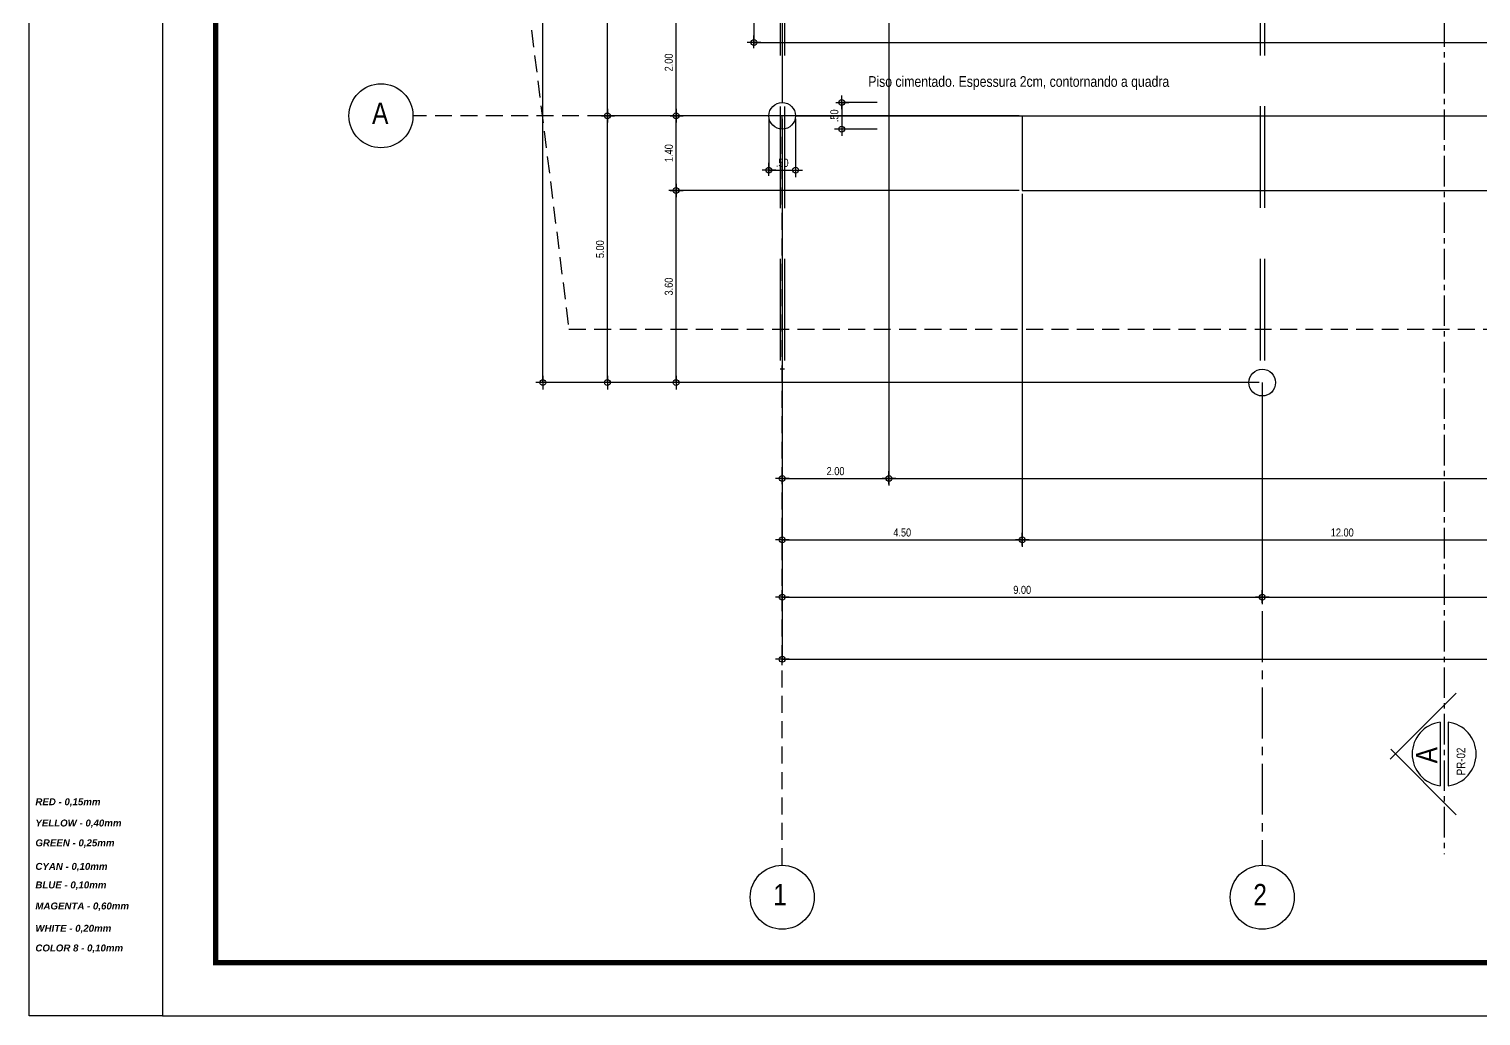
# Model space of a CAD drawing. Extents: x -56 to 214, y 236 to 291.
# Drawn here: x -55.52 to -28.3, y 235.86 to 254.35 of the extents above; entities that cross this region are included whole.
import ezdxf

# ---------------------------------------------------------------- set-up
doc = ezdxf.new("R2010")
doc.units = 0
doc.linetypes.add('CENTER2', pattern=[28.575, 19.05, -3.175, 3.175, -3.175])
doc.linetypes.add('DASHED2', pattern=[9.525, 6.35, -3.175])
doc.layers.get('Defpoints').update_dxf_attribs({"linetype": 'CONTINUOUS'})
for name, color, linetype in [('ARQUIBANCADA', 3, 'CONTINUOUS'), ('BASQUETE', 1, 'CONTINUOUS'), ('CORTE', 7, 'CONTINUOUS'), ('COTAS', 7, 'CONTINUOUS'), ('PAREDES', 6, 'CONTINUOUS'), ('PROJ_COB', 8, 'DASHED2')]:
    doc.layers.add(name, color=color, linetype=linetype)
doc.styles.add('COTAS', font='ARIALN.TTF', dxfattribs={"height": 0.15})
doc.styles.add('SOBRAL', font='arialbi.ttf')
doc.dimstyles.new('ESCALA75', dxfattribs={"dimtxt": 0.15, "dimasz": 0.003, "dimexe": 0.06, "dimexo": 0.06, "dimgap": 0.06, "dimtad": 1, "dimzin": 4, "dimdsep": 46, "dimtxsty": 'COTAS', "dimblk": 'PONTO', "dimcen": 0.06, "dimdle": 0.06, "dimclrd": 256, "dimclre": 8, "dimclrt": 256, "dimadec": 0, "dimazin": 1, "dimtfac": 1, "dimtix": 1, "dimtmove": 0, "dimatfit": 3, "dimldrblk": 'OPEN90', "dimfxl": 1, "dimtolj": 1, "dimtzin": 0, "dimlwd": -1, "dimarcsym": 0})

# ---------------------------------------------------------------- blocks, each defined once
blk = doc.blocks.new('PONTO')
at = {"layer": 'COTAS'}
for p, q in [((-42.5, 0), (42.5, 0)), ((0, 36), (0, -44.6))]:
    blk.add_line(p, q, dxfattribs=at)
blk.add_circle((0, 0), 18.1, dxfattribs=at)
blk = doc.blocks.new('*D15')
at = {"layer": 'COTAS', "color": 8, "lineweight": -2}
for p, q in [((-39.403, 254.699), (-39.403, 245.873)), ((-41.403, 252.669), (-41.403, 245.873))]:
    blk.add_line(p, q, dxfattribs=at)
at = {"layer": 'COTAS'}
blk.add_line((-41.4, 245.933), (-39.406, 245.933), dxfattribs=at)
at = {"layer": 'Defpoints', "color": 0}
for p in [(-39.403, 254.759), (-41.403, 252.729), (-39.403, 245.933)]:
    blk.add_point(p, dxfattribs=at)
at = {"layer": 'COTAS', "xscale": 0.003, "yscale": 0.003, "zscale": 0.003, "rotation": 180}
blk.add_blockref('PONTO', (-41.403, 245.933), dxfattribs=at)
at = {"layer": 'COTAS', "xscale": 0.003, "yscale": 0.003, "zscale": 0.003}
blk.add_blockref('PONTO', (-39.403, 245.933), dxfattribs=at)
at = {"layer": 'COTAS', "insert": (-40.403, 246.069), "char_height": 0.15, "attachment_point": 5, "style": 'COTAS'}
blk.add_mtext('\\A1;2.00', dxfattribs=at)
blk = doc.blocks.new('_Open90')
at = {"layer": 'COTAS', "color": 0, "lineweight": -2}
for p, q in [((0, 0), (-1, 0)), ((-0.5, 0.5), (0, 0)), ((0, 0), (-0.5, -0.5))]:
    blk.add_line(p, q, dxfattribs=at)
blk = doc.blocks.new('*D16')
at = {"layer": 'COTAS', "color": 8, "lineweight": -2}
for p, q in [((-39.403, 254.699), (-39.403, 245.873)), ((-7.403, 254.699), (-7.403, 245.873))]:
    blk.add_line(p, q, dxfattribs=at)
at = {"layer": 'COTAS'}
blk.add_line((-39.4, 245.933), (-7.406, 245.933), dxfattribs=at)
at = {"layer": 'Defpoints', "color": 0}
for p in [(-39.403, 254.759), (-7.403, 254.759), (-7.403, 245.933)]:
    blk.add_point(p, dxfattribs=at)
at = {"layer": 'COTAS', "xscale": 0.003, "yscale": 0.003, "zscale": 0.003, "rotation": 180}
blk.add_blockref('PONTO', (-39.403, 245.933), dxfattribs=at)
at = {"layer": 'COTAS', "xscale": 0.003, "yscale": 0.003, "zscale": 0.003}
blk.add_blockref('PONTO', (-7.403, 245.933), dxfattribs=at)
at = {"layer": 'COTAS', "insert": (-23.403, 246.069), "char_height": 0.15, "attachment_point": 5, "style": 'COTAS'}
blk.add_mtext('\\A1;32.00', dxfattribs=at)
blk = doc.blocks.new('*D18')
at = {"layer": 'COTAS', "color": 8, "lineweight": -2}
for p, q in [((-41.403, 252.669), (-41.403, 244.722)), ((-36.903, 251.269), (-36.903, 244.722))]:
    blk.add_line(p, q, dxfattribs=at)
at = {"layer": 'COTAS'}
blk.add_line((-41.4, 244.782), (-36.906, 244.782), dxfattribs=at)
at = {"layer": 'Defpoints', "color": 0}
for p in [(-41.403, 252.729), (-36.903, 251.329), (-36.903, 244.782)]:
    blk.add_point(p, dxfattribs=at)
at = {"layer": 'COTAS', "xscale": 0.003, "yscale": 0.003, "zscale": 0.003, "rotation": 180}
blk.add_blockref('PONTO', (-41.403, 244.782), dxfattribs=at)
at = {"layer": 'COTAS', "xscale": 0.003, "yscale": 0.003, "zscale": 0.003}
blk.add_blockref('PONTO', (-36.903, 244.782), dxfattribs=at)
at = {"layer": 'COTAS', "insert": (-39.153, 244.919), "char_height": 0.15, "attachment_point": 5, "style": 'COTAS'}
blk.add_mtext('\\A1;4.50', dxfattribs=at)
blk = doc.blocks.new('*D19')
at = {"layer": 'COTAS', "color": 8, "lineweight": -2}
for p, q in [((-36.903, 251.269), (-36.903, 244.722)), ((-24.903, 251.269), (-24.903, 244.722))]:
    blk.add_line(p, q, dxfattribs=at)
at = {"layer": 'COTAS'}
blk.add_line((-36.9, 244.782), (-24.906, 244.782), dxfattribs=at)
at = {"layer": 'Defpoints', "color": 0}
for p in [(-36.903, 251.329), (-24.903, 251.329), (-24.903, 244.782)]:
    blk.add_point(p, dxfattribs=at)
at = {"layer": 'COTAS', "xscale": 0.003, "yscale": 0.003, "zscale": 0.003, "rotation": 180}
blk.add_blockref('PONTO', (-36.903, 244.782), dxfattribs=at)
at = {"layer": 'COTAS', "xscale": 0.003, "yscale": 0.003, "zscale": 0.003}
blk.add_blockref('PONTO', (-24.903, 244.782), dxfattribs=at)
at = {"layer": 'COTAS', "insert": (-30.903, 244.919), "char_height": 0.15, "attachment_point": 5, "style": 'COTAS'}
blk.add_mtext('\\A1;12.00', dxfattribs=at)
blk = doc.blocks.new('*D23')
at = {"layer": 'COTAS', "color": 8, "lineweight": -2}
for p, q in [((-41.403, 252.669), (-41.403, 243.648)), ((-32.403, 247.669), (-32.403, 243.648))]:
    blk.add_line(p, q, dxfattribs=at)
at = {"layer": 'COTAS'}
blk.add_line((-41.4, 243.708), (-32.406, 243.708), dxfattribs=at)
at = {"layer": 'Defpoints', "color": 0}
for p in [(-41.403, 252.729), (-32.403, 247.729), (-32.403, 243.708)]:
    blk.add_point(p, dxfattribs=at)
at = {"layer": 'COTAS', "xscale": 0.003, "yscale": 0.003, "zscale": 0.003, "rotation": 180}
blk.add_blockref('PONTO', (-41.403, 243.708), dxfattribs=at)
at = {"layer": 'COTAS', "xscale": 0.003, "yscale": 0.003, "zscale": 0.003}
blk.add_blockref('PONTO', (-32.403, 243.708), dxfattribs=at)
at = {"layer": 'COTAS', "insert": (-36.903, 243.844), "char_height": 0.15, "attachment_point": 5, "style": 'COTAS'}
blk.add_mtext('\\A1;9.00', dxfattribs=at)
blk = doc.blocks.new('*D24')
at = {"layer": 'COTAS', "color": 8, "lineweight": -2}
for p, q in [((-32.403, 247.669), (-32.403, 243.648)), ((-23.403, 247.669), (-23.403, 243.648))]:
    blk.add_line(p, q, dxfattribs=at)
at = {"layer": 'COTAS'}
blk.add_line((-32.4, 243.708), (-23.406, 243.708), dxfattribs=at)
at = {"layer": 'Defpoints', "color": 0}
for p in [(-32.403, 247.729), (-23.403, 247.729), (-23.403, 243.708)]:
    blk.add_point(p, dxfattribs=at)
at = {"layer": 'COTAS', "xscale": 0.003, "yscale": 0.003, "zscale": 0.003, "rotation": 180}
blk.add_blockref('PONTO', (-32.403, 243.708), dxfattribs=at)
at = {"layer": 'COTAS', "xscale": 0.003, "yscale": 0.003, "zscale": 0.003}
blk.add_blockref('PONTO', (-23.403, 243.708), dxfattribs=at)
at = {"layer": 'COTAS', "insert": (-27.903, 243.844), "char_height": 0.15, "attachment_point": 5, "style": 'COTAS'}
blk.add_mtext('\\A1;9.00', dxfattribs=at)
blk = doc.blocks.new('*D29')
at = {"layer": 'COTAS', "color": 8, "lineweight": -2}
for p, q in [((-37.373, 254.729), (-3.474, 254.729)), ((-9.843, 252.729), (-3.474, 252.729))]:
    blk.add_line(p, q, dxfattribs=at)
at = {"layer": 'COTAS'}
blk.add_line((-3.534, 252.732), (-3.534, 254.726), dxfattribs=at)
at = {"layer": 'Defpoints', "color": 0}
for p in [(-37.433, 254.729), (-3.534, 254.729), (-9.903, 252.729)]:
    blk.add_point(p, dxfattribs=at)
at = {"layer": 'COTAS', "xscale": 0.003, "yscale": 0.003, "zscale": 0.003}
for p, rotation in [((-3.534, 254.729), 90), ((-3.534, 252.729), 270)]:
    blk.add_blockref('PONTO', p, dxfattribs=dict(at, rotation=rotation))
at = {"layer": 'COTAS', "insert": (-3.671, 253.729), "char_height": 0.15, "attachment_point": 5, "rotation": 90, "style": 'COTAS'}
blk.add_mtext('\\A1;2.00', dxfattribs=at)
blk = doc.blocks.new('*D39')
at = {"layer": 'COTAS', "color": 8, "lineweight": -2}
for p, q in [((-36.963, 251.329), (-43.453, 251.329)), ((-32.463, 247.729), (-43.453, 247.729))]:
    blk.add_line(p, q, dxfattribs=at)
at = {"layer": 'COTAS'}
blk.add_line((-43.393, 247.732), (-43.393, 251.326), dxfattribs=at)
at = {"layer": 'Defpoints', "color": 0}
for p in [(-43.393, 251.329), (-36.903, 251.329), (-32.403, 247.729)]:
    blk.add_point(p, dxfattribs=at)
at = {"layer": 'COTAS', "xscale": 0.003, "yscale": 0.003, "zscale": 0.003}
for p, rotation in [((-43.393, 251.329), 90), ((-43.393, 247.729), 270)]:
    blk.add_blockref('PONTO', p, dxfattribs=dict(at, rotation=rotation))
at = {"layer": 'COTAS', "insert": (-43.529, 249.529), "char_height": 0.15, "attachment_point": 5, "rotation": 90, "style": 'COTAS'}
blk.add_mtext('\\A1;3.60', dxfattribs=at)
blk = doc.blocks.new('*D40')
at = {"layer": 'COTAS', "color": 8, "lineweight": -2}
for p, q in [((-36.963, 252.729), (-43.453, 252.729)), ((-36.963, 251.329), (-43.453, 251.329))]:
    blk.add_line(p, q, dxfattribs=at)
at = {"layer": 'COTAS'}
blk.add_line((-43.393, 251.332), (-43.393, 252.726), dxfattribs=at)
at = {"layer": 'Defpoints', "color": 0}
for p in [(-43.393, 252.729), (-36.903, 252.729), (-36.903, 251.329)]:
    blk.add_point(p, dxfattribs=at)
at = {"layer": 'COTAS', "xscale": 0.003, "yscale": 0.003, "zscale": 0.003}
for p, rotation in [((-43.393, 252.729), 90), ((-43.393, 251.329), 270)]:
    blk.add_blockref('PONTO', p, dxfattribs=dict(at, rotation=rotation))
at = {"layer": 'COTAS', "insert": (-43.529, 252.029), "char_height": 0.15, "attachment_point": 5, "rotation": 90, "style": 'COTAS'}
blk.add_mtext('\\A1;1.40', dxfattribs=at)
blk = doc.blocks.new('*D41')
at = {"layer": 'COTAS', "color": 8, "lineweight": -2}
for p, q in [((-39.463, 254.729), (-43.453, 254.729)), ((-36.963, 252.729), (-43.453, 252.729))]:
    blk.add_line(p, q, dxfattribs=at)
at = {"layer": 'COTAS'}
blk.add_line((-43.393, 252.732), (-43.393, 254.726), dxfattribs=at)
at = {"layer": 'Defpoints', "color": 0}
for p in [(-43.393, 254.729), (-39.403, 254.729), (-36.903, 252.729)]:
    blk.add_point(p, dxfattribs=at)
at = {"layer": 'COTAS', "xscale": 0.003, "yscale": 0.003, "zscale": 0.003}
for p, rotation in [((-43.393, 254.729), 90), ((-43.393, 252.729), 270)]:
    blk.add_blockref('PONTO', p, dxfattribs=dict(at, rotation=rotation))
at = {"layer": 'COTAS', "insert": (-43.529, 253.729), "char_height": 0.15, "attachment_point": 5, "rotation": 90, "style": 'COTAS'}
blk.add_mtext('\\A1;2.00', dxfattribs=at)
blk = doc.blocks.new('*D46')
at = {"layer": 'COTAS', "color": 8, "lineweight": -2}
for p, q in [((-41.463, 252.729), (-44.741, 252.729)), ((-32.463, 247.729), (-44.741, 247.729))]:
    blk.add_line(p, q, dxfattribs=at)
at = {"layer": 'COTAS'}
blk.add_line((-44.681, 247.732), (-44.681, 252.726), dxfattribs=at)
at = {"layer": 'Defpoints', "color": 0}
for p in [(-44.681, 252.729), (-41.403, 252.729), (-32.403, 247.729)]:
    blk.add_point(p, dxfattribs=at)
at = {"layer": 'COTAS', "xscale": 0.003, "yscale": 0.003, "zscale": 0.003}
for p, rotation in [((-44.681, 252.729), 90), ((-44.681, 247.729), 270)]:
    blk.add_blockref('PONTO', p, dxfattribs=dict(at, rotation=rotation))
at = {"layer": 'COTAS', "insert": (-44.818, 250.229), "char_height": 0.15, "attachment_point": 5, "rotation": 90, "style": 'COTAS'}
blk.add_mtext('\\A1;5.00', dxfattribs=at)
blk = doc.blocks.new('*D47')
at = {"layer": 'COTAS', "color": 8, "lineweight": -2}
for p, q in [((-41.963, 261.729), (-44.741, 261.729)), ((-41.463, 252.729), (-44.741, 252.729))]:
    blk.add_line(p, q, dxfattribs=at)
at = {"layer": 'COTAS'}
blk.add_line((-44.681, 252.732), (-44.681, 261.726), dxfattribs=at)
at = {"layer": 'Defpoints', "color": 0}
for p in [(-44.681, 261.729), (-41.903, 261.729), (-41.403, 252.729)]:
    blk.add_point(p, dxfattribs=at)
at = {"layer": 'COTAS', "xscale": 0.003, "yscale": 0.003, "zscale": 0.003}
for p, rotation in [((-44.681, 261.729), 90), ((-44.681, 252.729), 270)]:
    blk.add_blockref('PONTO', p, dxfattribs=dict(at, rotation=rotation))
at = {"layer": 'COTAS', "insert": (-44.818, 257.229), "char_height": 0.15, "attachment_point": 5, "rotation": 90, "style": 'COTAS'}
blk.add_mtext('\\A1;9.00', dxfattribs=at)
blk = doc.blocks.new('*D51')
at = {"layer": 'COTAS', "color": 8, "lineweight": -2}
for p, q in [((-32.463, 281.729), (-45.951, 281.729)), ((-32.463, 247.729), (-45.951, 247.729))]:
    blk.add_line(p, q, dxfattribs=at)
at = {"layer": 'COTAS'}
blk.add_line((-45.891, 247.732), (-45.891, 281.726), dxfattribs=at)
at = {"layer": 'Defpoints', "color": 0}
for p in [(-45.891, 281.729), (-32.403, 281.729), (-32.403, 247.729)]:
    blk.add_point(p, dxfattribs=at)
at = {"layer": 'COTAS', "xscale": 0.003, "yscale": 0.003, "zscale": 0.003}
for p, rotation in [((-45.891, 281.729), 90), ((-45.891, 247.729), 270)]:
    blk.add_blockref('PONTO', p, dxfattribs=dict(at, rotation=rotation))
at = {"layer": 'COTAS', "insert": (-46.028, 264.729), "char_height": 0.15, "attachment_point": 5, "rotation": 90, "style": 'COTAS'}
blk.add_mtext('\\A1;34.00', dxfattribs=at)
blk = doc.blocks.new('*D54')
at = {"layer": 'COTAS', "color": 8, "lineweight": -2}
for p, q in [((-41.403, 252.669), (-41.403, 242.483)), ((-5.403, 252.669), (-5.403, 242.483))]:
    blk.add_line(p, q, dxfattribs=at)
at = {"layer": 'COTAS'}
blk.add_line((-41.4, 242.543), (-5.406, 242.543), dxfattribs=at)
at = {"layer": 'Defpoints', "color": 0}
for p in [(-41.403, 252.729), (-5.403, 252.729), (-5.403, 242.543)]:
    blk.add_point(p, dxfattribs=at)
at = {"layer": 'COTAS', "xscale": 0.003, "yscale": 0.003, "zscale": 0.003, "rotation": 180}
blk.add_blockref('PONTO', (-41.403, 242.543), dxfattribs=at)
at = {"layer": 'COTAS', "xscale": 0.003, "yscale": 0.003, "zscale": 0.003}
blk.add_blockref('PONTO', (-5.403, 242.543), dxfattribs=at)
at = {"layer": 'COTAS', "insert": (-23.403, 242.679), "char_height": 0.15, "attachment_point": 5, "style": 'COTAS'}
blk.add_mtext('\\A1;36.00', dxfattribs=at)
blk = doc.blocks.new('*D63')
at = {"layer": 'COTAS', "color": 8, "lineweight": -2}
for p, q in [((-41.653, 252.669), (-41.653, 251.651)), ((-41.153, 252.669), (-41.153, 251.651))]:
    blk.add_line(p, q, dxfattribs=at)
at = {"layer": 'COTAS'}
blk.add_line((-41.65, 251.711), (-41.156, 251.711), dxfattribs=at)
at = {"layer": 'Defpoints', "color": 0}
for p in [(-41.653, 252.729), (-41.153, 252.729), (-41.153, 251.711)]:
    blk.add_point(p, dxfattribs=at)
at = {"layer": 'COTAS', "xscale": 0.003, "yscale": 0.003, "zscale": 0.003, "rotation": 180}
blk.add_blockref('PONTO', (-41.653, 251.711), dxfattribs=at)
at = {"layer": 'COTAS', "xscale": 0.003, "yscale": 0.003, "zscale": 0.003}
blk.add_blockref('PONTO', (-41.153, 251.711), dxfattribs=at)
at = {"layer": 'COTAS', "insert": (-41.403, 251.847), "char_height": 0.15, "attachment_point": 5, "style": 'COTAS'}
blk.add_mtext('\\A1;.50', dxfattribs=at)
blk = doc.blocks.new('*D64')
at = {"layer": 'COTAS', "color": 8, "lineweight": -2}
for p, q in [((-39.622, 252.979), (-40.348, 252.979)), ((-39.622, 252.479), (-40.348, 252.479))]:
    blk.add_line(p, q, dxfattribs=at)
at = {"layer": 'COTAS'}
blk.add_line((-40.288, 252.976), (-40.288, 252.482), dxfattribs=at)
at = {"layer": 'Defpoints', "color": 0}
for p in [(-39.562, 252.979), (-40.288, 252.479), (-39.562, 252.479)]:
    blk.add_point(p, dxfattribs=at)
at = {"layer": 'COTAS', "xscale": 0.003, "yscale": 0.003, "zscale": 0.003}
for p, rotation in [((-40.288, 252.979), 90), ((-40.288, 252.479), 270)]:
    blk.add_blockref('PONTO', p, dxfattribs=dict(at, rotation=rotation))
at = {"layer": 'COTAS', "insert": (-40.425, 252.729), "char_height": 0.15, "attachment_point": 5, "rotation": 90, "style": 'COTAS'}
blk.add_mtext('\\A1;.50', dxfattribs=at)
blk = doc.blocks.new('*D107')
at = {"layer": 'COTAS', "color": 8, "lineweight": -2}
for p, q in [((-41.933, 254.669), (-41.933, 254.042)), ((-4.873, 254.669), (-4.873, 254.042))]:
    blk.add_line(p, q, dxfattribs=at)
at = {"layer": 'COTAS'}
blk.add_line((-41.93, 254.102), (-4.876, 254.102), dxfattribs=at)
at = {"layer": 'Defpoints', "color": 0}
for p in [(-41.933, 254.729), (-4.873, 254.729), (-4.873, 254.102)]:
    blk.add_point(p, dxfattribs=at)
at = {"layer": 'COTAS', "xscale": 0.003, "yscale": 0.003, "zscale": 0.003, "rotation": 180}
blk.add_blockref('PONTO', (-41.933, 254.102), dxfattribs=at)
at = {"layer": 'COTAS', "xscale": 0.003, "yscale": 0.003, "zscale": 0.003}
blk.add_blockref('PONTO', (-4.873, 254.102), dxfattribs=at)
at = {"layer": 'COTAS', "insert": (-23.403, 254.239), "char_height": 0.15, "attachment_point": 5, "style": 'COTAS'}
blk.add_mtext('\\A1;37.06', dxfattribs=at)

msp = doc.modelspace()

# ---------------------------------------------------------------- linework, layer by layer
at = {"layer": 'ARQUIBANCADA', "linetype": 'Continuous'}
for p, q in [((-36.9029, 252.7286), (-24.9029, 252.7286)), ((-36.9029, 252.7286), (-36.9029, 251.3286)), ((-36.9029, 251.3286), (-24.9029, 251.3286))]:
    msp.add_line(p, q, dxfattribs=at)
at = {"layer": 'BASQUETE', "linetype": 'Continuous'}
for p, q in [((-41.4029, 261.7286), (-41.4029, 252.9786)), ((-41.1529, 252.7286), (-36.9029, 252.7286))]:
    msp.add_line(p, q, dxfattribs=at)
at = {"layer": 'CORTE', "color": 2, "linetype": 'CENTER2', "ltscale": 0.03}
msp.add_line((-28.9921, 256.3342), (-28.9921, 238.8928), dxfattribs=at)
at = {"layer": 'CORTE', "color": 3}
for p, q in [((-28.7652, 241.9093), (-30.0043, 240.6703)), ((-29.0678, 241.3646), (-29.0678, 240.1742)), ((-28.9165, 241.3646), (-28.9165, 240.1742)), ((-28.7652, 239.6294), (-29.9935, 240.8577))]:
    msp.add_line(p, q, dxfattribs=at)
at = {"layer": 'CORTE'}
msp.add_lwpolyline([(-53.0239, 235.8593), (28.5761, 235.8593), (28.5761, 290.6058), (-53.0239, 290.6058)], close=True, dxfattribs=at)
at = {"layer": 'CORTE', "const_width": 0.1}
msp.add_lwpolyline([(-52.0239, 236.8593), (27.5761, 236.8593), (27.5761, 289.6058), (-52.0239, 289.6058)], close=True, dxfattribs=at)
at = {"layer": 'CORTE'}
msp.add_lwpolyline([(-53.0239, 235.8593), (-55.5239, 235.8593), (-55.5239, 260.8325), (-53.0239, 263.3325), (-52.0239, 263.3325)], dxfattribs=at)
at = {"layer": 'CORTE', "color": 3}
for start, end in [(97.24295, 262.75705), (277.24295, 82.75705)]:
    msp.add_arc((-28.9921, 240.7694), 0.6, start, end, dxfattribs=at)
at = {"layer": 'COTAS', "linetype": 'DASHED2', "ltscale": 0.05}
for p, q in [((-41.4029, 252.7286), (-48.3252, 252.7286)), ((-41.4029, 238.6837), (-41.4029, 252.7286))]:
    msp.add_line(p, q, dxfattribs=at)
at = {"layer": 'COTAS', "linetype": 'CENTER2', "ltscale": 0.05}
msp.add_line((-32.4029, 247.7286), (-32.4029, 238.6837), dxfattribs=at)
at = {"layer": 'COTAS'}
for centre in [(-48.9252, 252.7286), (-41.4029, 238.0837), (-32.4029, 238.0837)]:
    msp.add_circle(centre, 0.6, dxfattribs=at)
at = {"layer": 'PAREDES', "linetype": 'Continuous'}
for centre in [(-41.4029, 252.7286), (-32.4029, 247.7286)]:
    msp.add_circle(centre, 0.25, dxfattribs=at)
at = {"layer": 'PROJ_COB', "ltscale": 0.3}
for p, q in [((-41.4429, 281.4786), (-41.4429, 247.9786)), ((-41.3629, 281.4786), (-41.3629, 247.9786)), ((-32.4429, 281.4818), (-32.4429, 247.7286)), ((-32.3629, 281.4818), (-32.3629, 247.7286)), ((-41.3629, 247.9786), (-41.4429, 247.9786))]:
    msp.add_line(p, q, dxfattribs=at)
at = {"layer": 'PROJ_COB', "ltscale": 0.05}
for p, q in [((-47.4029, 264.7286), (-45.4029, 248.7286)), ((-45.4029, 248.7286), (-1.4029, 248.7286))]:
    msp.add_line(p, q, dxfattribs=at)

# ---------------------------------------------------------------- texts
at = {"layer": 'COTAS'}
for s, height, style, p in [('Piso cimentado. Espessura 2cm, contornando a quadra', 0.2, 'COTAS', (-39.7893, 253.2719)), ('A', 0.4, 'COTAS', (-49.0923, 252.5778)), ('RED - 0,15mm', 0.13, 'SOBRAL', (-55.4047, 239.808)), ('YELLOW - 0,40mm', 0.13, 'SOBRAL', (-55.4047, 239.41)), ('GREEN - 0,25mm', 0.13, 'SOBRAL', (-55.4047, 239.0388)), ('CYAN - 0,10mm', 0.13, 'SOBRAL', (-55.4047, 238.5973)), ('BLUE - 0,10mm', 0.13, 'SOBRAL', (-55.4047, 238.2496)), ('1', 0.4, 'COTAS', (-41.57, 237.9328)), ('2', 0.4, 'COTAS', (-32.57, 237.9328)), ('MAGENTA - 0,60mm', 0.13, 'SOBRAL', (-55.4047, 237.855)), ('WHITE - 0,20mm', 0.13, 'SOBRAL', (-55.4047, 237.4369)), ('COLOR 8 - 0,10mm', 0.13, 'SOBRAL', (-55.4047, 237.0683))]:
    msp.add_text(s, height=height, dxfattribs=dict(at, style=style)).set_placement(p)
at = {"layer": 'COTAS', "style": 'COTAS'}
for s, height, p in [('A', 0.4, (-29.1198, 240.5927)), ('PR-02', 0.16, (-28.5983, 240.3683))]:
    msp.add_text(s, height=height, rotation=90, dxfattribs=at).set_placement(p)

# ---------------------------------------------------------------- dimensions: what is measured, and where the dimension line sits
at = {"layer": 'COTAS'}
for base, p1, p2, picture, middle in [((-45.8909, 281.7286), (-32.4029, 247.7286), (-32.4029, 281.7286), '*D51', (-46.0275, 264.7286)), ((-40.2883, 252.4786), (-39.5623, 252.9786), (-39.5623, 252.4786), '*D64', (-40.4248, 252.7286)), ((-44.6814, 252.7286), (-32.4029, 247.7286), (-41.4029, 252.7286), '*D46', (-44.818, 250.2286)), ((-43.3925, 251.3286), (-32.4029, 247.7286), (-36.9029, 251.3286), '*D39', (-43.5291, 249.5286))]:
    dim = msp.add_linear_dim(base=base, p1=p1, p2=p2, angle=90, dimstyle='ESCALA75', dxfattribs=at)
    dim.commit()
    dim.dimension.update_dxf_attribs({"geometry": picture, "text_midpoint": middle})
for base, p1, p2, picture, middle in [((-44.6814, 261.7286), (-41.4029, 252.7286), (-41.9029, 261.7286), '*D47', (-44.818, 257.2286)), ((-43.3925, 254.7286), (-36.9029, 252.7286), (-39.4029, 254.7286), '*D41', (-43.5291, 253.7286)), ((-3.5344, 254.7286), (-9.9029, 252.7286), (-37.4329, 254.7286), '*D29', (-3.6709, 253.7286)), ((-43.3925, 252.7286), (-36.9029, 251.3286), (-36.9029, 252.7286), '*D40', (-43.5291, 252.0286))]:
    dim = msp.add_linear_dim(base=base, p1=p1, p2=p2, angle=90, dimstyle='ESCALA75', override={"dimtmove": 1}, dxfattribs=at)
    dim.commit()
    dim.dimension.update_dxf_attribs({"geometry": picture, "text_midpoint": middle})
for base, p1, p2, picture, middle in [((-4.8729, 254.1023), (-41.9329, 254.7286), (-4.8729, 254.7286), '*D107', (-23.4029, 254.2389)), ((-39.4029, 245.9326), (-41.4029, 252.7286), (-39.4029, 254.7586), '*D15', (-40.4029, 246.0692)), ((-41.1529, 251.7109), (-41.6529, 252.7286), (-41.1529, 252.7286), '*D63', (-41.4029, 251.8474)), ((-36.9029, 244.7823), (-41.4029, 252.7286), (-36.9029, 251.3286), '*D18', (-39.1529, 244.9189)), ((-32.4029, 243.7078), (-41.4029, 252.7286), (-32.4029, 247.7286), '*D23', (-36.9029, 243.8444)), ((-5.4029, 242.5428), (-41.4029, 252.7286), (-5.4029, 252.7286), '*D54', (-23.4029, 242.6794))]:
    dim = msp.add_linear_dim(base=base, p1=p1, p2=p2, dimstyle='ESCALA75', dxfattribs=at)
    dim.commit()
    dim.dimension.update_dxf_attribs({"geometry": picture, "text_midpoint": middle})
for base, p1, p2, picture, middle in [((-7.4029, 245.9326), (-39.4029, 254.7586), (-7.4029, 254.7586), '*D16', (-23.4029, 246.0692)), ((-24.9029, 244.7823), (-36.9029, 251.3286), (-24.9029, 251.3286), '*D19', (-30.9029, 244.9189)), ((-23.4029, 243.7078), (-32.4029, 247.7286), (-23.4029, 247.7286), '*D24', (-27.9029, 243.8444))]:
    dim = msp.add_linear_dim(base=base, p1=p1, p2=p2, dimstyle='ESCALA75', override={"dimtmove": 1}, dxfattribs=at)
    dim.commit()
    dim.dimension.update_dxf_attribs({"geometry": picture, "text_midpoint": middle})

doc.saveas('drawing.dxf')
